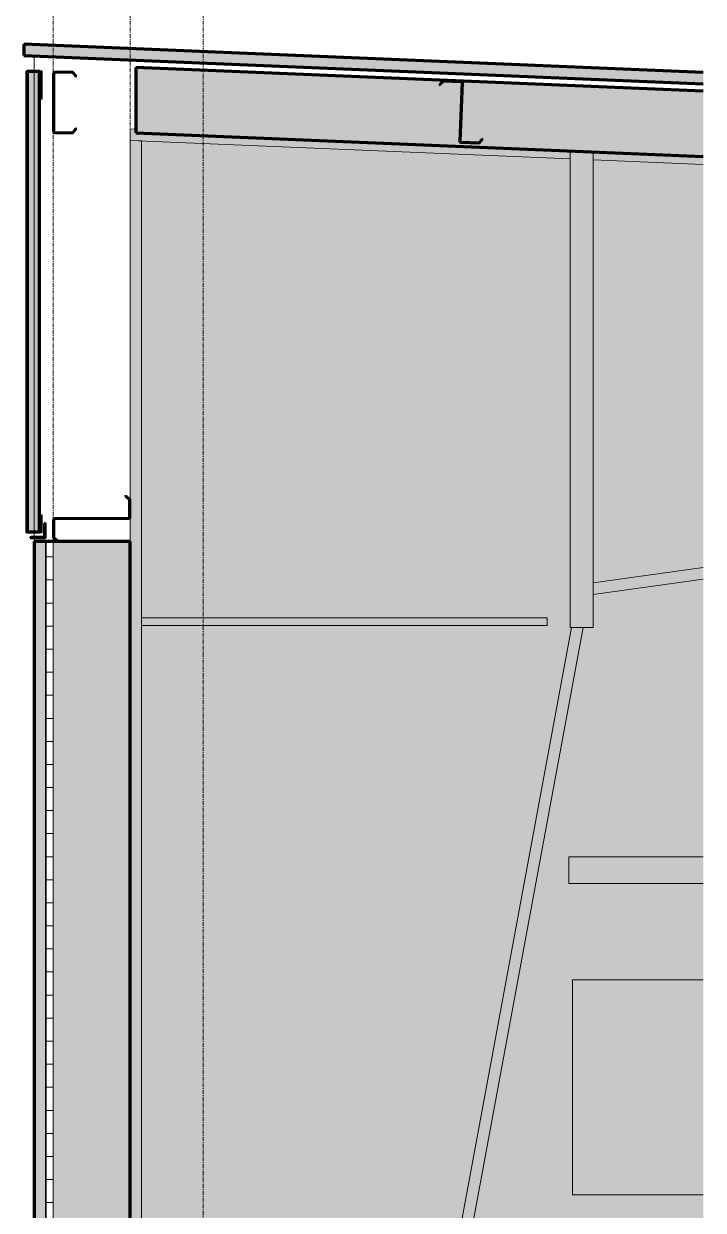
# Model space of a CAD drawing. Header units: inches. Extents: x 22713 to 23708, y -61 to 513.
# Drawn here: x 23228.3 to 23316.8, y 248 to 402.4 of the extents above; entities that cross this region are included whole.
import ezdxf

# ---------------------------------------------------------------- set-up
doc = ezdxf.new("R2010")
doc.units = ezdxf.units.IN
doc.header["$MEASUREMENT"] = 0
doc.linetypes.add('Grid Line 1_2_', pattern=[0.875, 0.5, -0.125, 0.125, -0.125])
for name, color, linetype, lineweight in [('A-CLNG', 13, 'Continuous', 18), ('A-CLNG-PATT', 13, 'Continuous', 70), ('A-GLAZ-CWMG', 51, 'Continuous', 9), ('A-ROOF', 132, 'Continuous', 18), ('A-WALL', 113, 'Continuous', 18), ('A-WALL-PATT', 111, 'Continuous', 18), ('I-WALL', 2, 'Continuous', 18), ('L-SITE-WALL', 31, 'Continuous', 18), ('M-HVAC-DUCT', 70, 'Continuous', 9), ('Q-SPCQ', 91, 'Continuous', 9), ('S-BEAM', 12, 'Continuous', 9), ('S-GRID', 1, 'Continuous', 9)]:
    doc.layers.add(name, color=color, linetype=linetype, lineweight=lineweight)
pattern_1 = [(45, (22007.282, 102), (-2.375879, 2.375879), []), (45, (22007.282, 105.6), (-2.375879, 2.375879), [])]
pattern_2 = [(161.57, (22007.402, 102.12), (-0.960383694, -0.00039918), [0, -6.83, 0.758, 0]), (18.43, (22007.162, 102.12), (-0.960383694, 0.00039918), [0, -6.83, 0.758, 0]), (108.43, (22007.402, 102.12), (0.47951018, -2.4005264), [2.276, -5.312]), (71.57, (22007.162, 102.12), (0.47951018, 2.4005264), [2.276, -5.312])]

# ---------------------------------------------------------------- blocks, each defined once
blk = doc.blocks.new('Girt_C - 8_D-1162512-Section 1 - Callout 3')
at = {"layer": 'S-BEAM'}
h = blk.add_hatch(dxfattribs=at)
h.set_pattern_fill('FP_2', color=256, style=0, pattern_type=2)
h.set_pattern_definition(pattern_1)
h.paths.add_polyline_path([(21126.86, 388.12), (21127.34, 388.7), (21127.26, 388.77), (21126.81, 388.23), (21124.49, 388.23), (21124.43, 388.26), (21124.41, 388.31), (21124.41, 395.93), (21124.43, 395.99), (21124.49, 396.01), (21126.81, 396.01), (21127.26, 395.48), (21127.34, 395.55), (21126.86, 396.12), (21124.49, 396.12), (21124.36, 396.07), (21124.3, 395.93), (21124.3, 388.31), (21124.36, 388.18), (21124.49, 388.12)], flags=0)
at = {"layer": 'S-BEAM', "lineweight": 50}
for p, q in [((21124.3, 395.93), (21124.3, 388.31)), ((21124.41, 388.31), (21124.41, 395.93)), ((21126.86, 396.12), (21124.49, 396.12)), ((21124.49, 396.01), (21126.81, 396.01)), ((21126.81, 396.01), (21127.26, 395.48)), ((21127.34, 395.55), (21126.86, 396.12)), ((21127.26, 395.48), (21127.34, 395.55)), ((21126.81, 388.23), (21124.49, 388.23)), ((21124.49, 388.12), (21126.86, 388.12)), ((21127.26, 388.77), (21126.81, 388.23)), ((21126.86, 388.12), (21127.34, 388.7)), ((21127.34, 388.7), (21127.26, 388.77))]:
    blk.add_line(p, q, dxfattribs=at)
for centre, radius, start, end in [((21124.49, 395.93), 0.188, 90, 180), ((21124.49, 395.93), 0.0782, 92.1227, 180), ((21124.49, 388.31), 0.188, 180, 270), ((21124.49, 388.31), 0.0782, 180, 266.9576)]:
    blk.add_arc(centre, radius, start, end, dxfattribs=at)
blk = doc.blocks.new('Basketball_Backstop-Performance_Sports_Systems-3103-Ceiling_Hung - 27_-0_ to 27_-11 7_8_-652462-Section 1 - Callout 3')
at = {"layer": 'Q-SPCQ'}
for points in [[(21207.12, 292.25), (21208.94, 292.25), (21208.94, 294), (21191.43, 294), (21191.43, 292.25), (21205.31, 292.25)], [(21208.94, 290.5), (21208.94, 292.25), (21191.43, 292.25), (21191.43, 290.5), (21201.68, 290.5)], [(21208.94, 180.64), (21208.94, 184.7), (21178.38, 243.37), (21177.82, 240.37), (21194.07, 209.19)]]:
    blk.add_hatch(color=256, dxfattribs=at).paths.add_polyline_path(points, flags=0)
for p, q in [((21208.94, 294), (21191.43, 294)), ((21191.43, 292.25), (21191.43, 294)), ((21191.43, 290.5), (21191.43, 292.25)), ((21191.43, 290.5), (21208.94, 290.5)), ((21208.94, 184.7), (21178.38, 243.37)), ((21177.82, 240.37), (21208.94, 180.64))]:
    blk.add_line(p, q, dxfattribs=at)
blk = doc.blocks.new('Rectangular Mullion - Profile_Polycarbonate_Upper and left-1149837-Section 1 - Callout 3')
at = {"layer": 'A-GLAZ-CWMG'}
blk.add_hatch(color=256, dxfattribs=at).paths.add_polyline_path([(21122.49, 392.59), (21122.85, 392.59), (21122.85, 396.22), (21120.72, 396.22), (21120.72, 393.38), (21120.85, 393.38), (21120.85, 393.44), (21120.78, 393.44), (21120.78, 396.15), (21122.79, 396.15), (21122.79, 392.66), (21122.56, 392.66), (21122.56, 392.84), (21122.49, 392.84)], flags=0)
at = {"layer": 'A-GLAZ-CWMG', "lineweight": 30}
for p, q in [((21122.85, 396.22), (21120.72, 396.22)), ((21120.72, 396.22), (21120.72, 393.38)), ((21120.78, 393.44), (21120.78, 396.15)), ((21120.78, 396.15), (21122.79, 396.15)), ((21122.79, 396.15), (21122.79, 392.66)), ((21122.85, 392.59), (21122.85, 396.22)), ((21120.72, 393.38), (21120.85, 393.38)), ((21120.85, 393.44), (21120.78, 393.44)), ((21120.85, 393.38), (21120.85, 393.44)), ((21122.56, 392.84), (21122.49, 392.84)), ((21122.49, 392.84), (21122.49, 392.59)), ((21122.49, 392.59), (21122.85, 392.59)), ((21122.56, 392.66), (21122.56, 392.84)), ((21122.79, 392.66), (21122.56, 392.66))]:
    blk.add_line(p, q, dxfattribs=at)
blk = doc.blocks.new('Rectangular Mullion - Profile_Polycarbonate_Lower-1149838-Section 1 - Callout 3')
at = {"layer": 'A-GLAZ-CWMG'}
blk.add_hatch(color=256, dxfattribs=at).paths.add_polyline_path([(21121.8, 336.19), (21122.85, 336.19), (21122.85, 338.43), (21122.49, 338.43), (21122.49, 338.18), (21122.56, 338.18), (21122.56, 338.37), (21122.79, 338.37), (21122.79, 336.25), (21120.78, 336.25), (21120.78, 337.58), (21120.85, 337.58), (21120.85, 337.64), (21120.72, 337.64), (21120.72, 336.19)], flags=0)
at = {"layer": 'A-GLAZ-CWMG', "lineweight": 30}
for p, q in [((21122.85, 338.43), (21122.49, 338.43)), ((21122.49, 338.43), (21122.49, 338.18)), ((21122.49, 338.18), (21122.56, 338.18)), ((21122.56, 338.18), (21122.56, 338.37)), ((21122.56, 338.37), (21122.79, 338.37)), ((21122.79, 338.37), (21122.79, 336.25)), ((21122.85, 336.19), (21122.85, 338.43)), ((21120.85, 337.64), (21120.72, 337.64)), ((21120.72, 337.64), (21120.72, 336.19)), ((21120.78, 336.25), (21120.78, 337.58)), ((21120.78, 337.58), (21120.85, 337.58)), ((21120.85, 337.58), (21120.85, 337.64)), ((21120.72, 336.19), (21122.85, 336.19)), ((21122.79, 336.25), (21120.78, 336.25))]:
    blk.add_line(p, q, dxfattribs=at)
blk = doc.blocks.new('Rectangular Mullion - Profile_Polycarbonate_right-1106855-Section 1 - Callout 3')
at = {"layer": 'A-GLAZ-CWMG'}
h = blk.add_hatch(color=256, dxfattribs=at)
h.paths.add_polyline_path([(21120.85, 336.25), (21120.85, 337.58), (21120.78, 337.58), (21120.78, 336.25)], flags=0)
h.paths.add_polyline_path([(21120.85, 337.64), (21120.85, 393.38), (21120.72, 393.38), (21120.72, 337.64), (21120.78, 337.64)], flags=0)
h.paths.add_polyline_path([(21120.78, 393.44), (21120.85, 393.44), (21120.85, 396.15), (21120.78, 396.15), (21120.78, 394.15)], flags=0)
for points in [[(21120.92, 336.25), (21120.92, 396.15), (21120.85, 396.15), (21120.85, 336.25)], [(21120.92, 336.25), (21121.8, 336.25), (21121.8, 396.15), (21120.92, 396.15), (21120.92, 336.39)]]:
    blk.add_hatch(color=256, dxfattribs=at).paths.add_polyline_path(points, flags=0)
for p, q in [((21120.85, 393.44), (21120.85, 396.16)), ((21120.72, 337.64), (21120.72, 393.38)), ((21120.85, 337.64), (21120.85, 393.38)), ((21120.85, 336.25), (21120.85, 337.58))]:
    blk.add_line(p, q, dxfattribs=at)
blk = doc.blocks.new('Girt_Z - 8_D-943826-Section 1 - Callout 3')
at = {"layer": 'S-BEAM'}
h = blk.add_hatch(dxfattribs=at)
h.set_pattern_fill('FP_2', color=256, style=0, pattern_type=2)
h.set_pattern_definition(pattern_1)
h.paths.add_polyline_path([(21179.74, 386.79), (21180.25, 387.35), (21180.17, 387.42), (21179.7, 386.91), (21177.38, 387), (21177.33, 387.03), (21177.31, 387.08), (21177.62, 394.7), (21177.57, 394.84), (21177.44, 394.9), (21175.08, 395), (21174.57, 394.44), (21174.65, 394.37), (21175.13, 394.88), (21177.44, 394.79), (21177.5, 394.76), (21177.51, 394.71), (21177.2, 387.09), (21177.25, 386.95), (21177.38, 386.89)], flags=0)
at = {"layer": 'S-BEAM', "lineweight": 50}
for p, q in [((21175.08, 395), (21174.57, 394.44)), ((21174.57, 394.44), (21174.65, 394.37)), ((21174.65, 394.37), (21175.13, 394.88)), ((21177.44, 394.9), (21175.08, 395)), ((21175.13, 394.88), (21177.44, 394.79)), ((21177.51, 394.71), (21177.2, 387.09)), ((21177.31, 387.08), (21177.62, 394.7)), ((21179.7, 386.91), (21177.38, 387)), ((21177.38, 386.89), (21179.74, 386.79)), ((21180.17, 387.42), (21179.7, 386.91)), ((21179.74, 386.79), (21180.25, 387.35)), ((21180.25, 387.35), (21180.17, 387.42))]:
    blk.add_line(p, q, dxfattribs=at)
for centre, radius, start, end in [((21177.44, 394.71), 0.187, 357.6141, 87.6141), ((21177.44, 394.71), 0.0782, 357.6141, 85.4913), ((21177.38, 387.08), 0.188, 177.6141, 267.6141), ((21177.38, 387.08), 0.0782, 177.6141, 264.5717)]:
    blk.add_arc(centre, radius, start, end, dxfattribs=at)
blk = doc.blocks.new('columns and girder2 - one-1108489-Section 1 - Callout 3')
at = {"layer": 'S-BEAM'}
h = blk.add_hatch(color=256, dxfattribs=at)
h.paths.add_polyline_path([(21194.62, 328.11), (21208.94, 330.12), (21208.94, 331.64), (21194.62, 329.63), (21194.62, 329.61)], flags=0)
h.paths.add_polyline_path([(21208.94, 384.08), (21208.94, 385.08), (21194.62, 385.67), (21194.62, 384.67)], flags=0)
h.paths.add_polyline_path([(21191.62, 384.8), (21191.62, 385.8), (21135.05, 388.16), (21135.05, 388.66), (21134.3, 388.69), (21134.3, 387.19), (21150.85, 386.5)], flags=0)
h = blk.add_hatch(color=256, dxfattribs=at)
h.paths.add_polyline_path([(21155.3, -6), (21155.3, -6), (21153.8, -6)], flags=0)
h.paths.add_polyline_path([(21135.8, -6), (21135.8, -6), (21134.3, -6)], flags=0)
h.paths.add_polyline_path([(21135.05, 1), (21135.8, 1), (21135.8, 387.12), (21134.3, 387.19), (21134.3, 146.25), (21135.05, 146.25), (21135.05, 27.66)], flags=0)
h.paths.add_polyline_path([(21153.8, 1), (21155.3, 1), (21155.3, 118.86), (21193.29, 323.84), (21191.77, 323.84), (21153.8, 119), (21153.8, 27.66)], flags=0)
h = blk.add_hatch(color=256, dxfattribs=at)
h.paths.add_polyline_path([(21153.8, -6), (21153.8, -6), (21135.8, -6)], flags=0)
h.paths.add_polyline_path([(21153.8, 1), (21153.8, 119), (21191.77, 323.84), (21191.62, 323.84), (21191.62, 384.8), (21135.8, 387.12), (21135.8, 325.09), (21188.62, 325.09), (21188.62, 324.09), (21135.8, 324.09), (21135.8, 1), (21136.81, 1)], flags=0)
h.paths.add_polyline_path([(21194.62, 329.63), (21208.94, 331.64), (21208.94, 384.08), (21194.62, 384.67), (21194.62, 348.17)], flags=0)
for points in [[(21191.62, 323.84), (21194.62, 323.84), (21194.62, 385.67), (21191.62, 385.8), (21191.62, 348.17)], [(21188.62, 324.09), (21188.62, 325.09), (21135.8, 325.09), (21135.8, 324.09), (21155.3, 324.09)]]:
    blk.add_hatch(color=256, dxfattribs=at).paths.add_polyline_path(points, flags=0)
for p, q in [((21134.3, 388.69), (21134.3, 387.19)), ((21135.05, 388.66), (21134.3, 388.69)), ((21134.3, 387.19), (21134.3, 340.5)), ((21135.8, 387.12), (21134.3, 387.19)), ((21134.3, 387.19), (21191.62, 384.8)), ((21135.8, 1), (21135.8, 387.12)), ((21191.62, 385.8), (21191.62, 323.84)), ((21194.62, 323.84), (21194.62, 385.67)), ((21194.62, 384.67), (21208.94, 384.08)), ((21134.3, 338.13), (21134.3, 335)), ((21208.94, 331.64), (21194.62, 329.63)), ((21194.62, 328.11), (21208.94, 330.12)), ((21188.62, 325.09), (21135.8, 325.09)), ((21188.62, 324.09), (21188.62, 325.09)), ((21135.8, 324.09), (21188.62, 324.09)), ((21191.77, 323.84), (21153.8, 119)), ((21155.3, 118.86), (21193.29, 323.84)), ((21191.62, 323.84), (21194.62, 323.84))]:
    blk.add_line(p, q, dxfattribs=at)
blk = doc.blocks.new('L-Angle - L2X2X3_16-1162514-Section 1 - Callout 3')
at = {"layer": 'S-BEAM', "lineweight": 50}
for p, q in [((21123.12, 337.25), (21123.12, 335.81)), ((21123.3, 335.44), (21123.3, 337.44)), ((21121.3, 335.44), (21123.3, 335.44)), ((21122.93, 335.63), (21121.49, 335.63))]:
    blk.add_line(p, q, dxfattribs=at)
for centre, start, end in [((21123.3, 337.25), 90, 180), ((21121.49, 335.44), 90, 180), ((21122.93, 335.81), 270, 0)]:
    blk.add_arc(centre, 0.188, start, end, dxfattribs=at)
blk = doc.blocks.new('Girt_Z - 10_D-V6-Section 1 - Callout 3')
at = {"layer": 'S-BEAM'}
h = blk.add_hatch(dxfattribs=at)
h.set_pattern_fill('FP_2', color=256, style=0, pattern_type=2)
h.set_pattern_definition(pattern_1)
h.paths.add_polyline_path([(21124.88, 335.02), (21124.95, 335.1), (21124.41, 335.55), (21124.41, 337.87), (21124.44, 337.92), (21124.49, 337.95), (21134.12, 337.95), (21134.25, 338), (21134.3, 338.13), (21134.3, 340.5), (21133.73, 340.98), (21133.66, 340.9), (21134.19, 340.45), (21134.19, 338.13), (21134.17, 338.08), (21134.12, 338.05), (21124.49, 338.05), (21124.36, 338), (21124.3, 337.87), (21124.3, 335.5)], flags=0)
at = {"layer": 'S-BEAM', "lineweight": 50}
for p, q in [((21133.73, 340.98), (21133.66, 340.9)), ((21133.66, 340.9), (21134.19, 340.45)), ((21134.3, 340.5), (21133.73, 340.98)), ((21134.19, 340.45), (21134.19, 338.13)), ((21134.3, 338.13), (21134.3, 340.5)), ((21124.3, 337.87), (21124.3, 335.5)), ((21124.41, 335.55), (21124.41, 337.87)), ((21134.12, 338.05), (21124.49, 338.05)), ((21124.49, 337.95), (21134.12, 337.95)), ((21124.3, 335.5), (21124.88, 335.02)), ((21124.95, 335.1), (21124.41, 335.55)), ((21124.88, 335.02), (21124.95, 335.1))]:
    blk.add_line(p, q, dxfattribs=at)
for centre, radius, start, end in [((21134.12, 338.13), 0.188, 270, 0), ((21134.12, 338.13), 0.0782, 270, 356.9576), ((21124.49, 337.87), 0.188, 90, 180), ((21124.49, 337.87), 0.0782, 90, 177.8773)]:
    blk.add_arc(centre, radius, start, end, dxfattribs=at)

msp = doc.modelspace()

# ---------------------------------------------------------------- hatches: boundary and pattern name
at = {"layer": 'A-CLNG-PATT', "lineweight": 9}
h = msp.add_hatch(dxfattribs=at)
h.set_pattern_fill('FP_7', color=256, style=0, pattern_type=2)
h.set_pattern_definition(pattern_2)
h.paths.add_polyline_path([(23316.83, 385.08), (23316.83, 393.59), (23242.95, 396.66), (23242.95, 388.16), (23258.74, 387.5)], flags=0)
at = {"layer": 'A-ROOF'}
msp.add_hatch(color=256, dxfattribs=at).paths.add_polyline_path([(23316.83, 394.54), (23316.83, 396.04), (23228.35, 399.73), (23228.35, 398.23), (23258.74, 396.96)], flags=0)
at = {"layer": 'A-WALL-PATT', "lineweight": 9, "transparency": 33554649}
msp.add_hatch(color=256, dxfattribs=at).paths.add_polyline_path([(23229.7, 336.25), (23230.39, 336.25), (23230.39, 396.15), (23228.81, 396.15), (23228.81, 336.25)], flags=0)
at = {"layer": 'A-WALL-PATT', "lineweight": 9}
h = msp.add_hatch(dxfattribs=at)
h.set_pattern_fill('FP_12', color=256, style=0, pattern_type=2)
h.set_pattern_definition([(0, (22007.282, 102), (0, 3), []), (90, (22007.282, 102), (-3, 2e-16), [])])
h.paths.add_polyline_path([(23232.2, 146.25), (23232.2, 335), (23231.2, 335), (23231.2, 146.25)], flags=0)
h = msp.add_hatch(dxfattribs=at)
h.set_pattern_fill('FP_7', color=256, style=0, pattern_type=2)
h.set_pattern_definition(pattern_2)
h.paths.add_polyline_path([(23242.2, 146.25), (23242.2, 335), (23232.2, 335), (23232.2, 146.25)], flags=0)
at = {"layer": 'I-WALL', "lineweight": 5}
h = msp.add_hatch(color=256, dxfattribs=at)
h.paths.add_polyline_path([(23285.91, 240), (23285.71, 240.37), (23285.65, 240)], flags=0)
h.paths.add_polyline_path([(23288.02, 240), (23316.83, 240), (23316.83, 250), (23299.82, 250), (23299.82, 278), (23316.83, 278), (23316.83, 290.5), (23299.32, 290.5), (23299.32, 294), (23316.83, 294), (23316.83, 330.12), (23302.52, 328.11), (23302.52, 323.84), (23301.18, 323.84), (23286.27, 243.37), (23287.79, 240.46)], flags=0)
at = {"layer": 'L-SITE-WALL'}
msp.add_hatch(color=256, dxfattribs=at).paths.add_polyline_path([(23229.7, 146.25), (23231.2, 146.25), (23231.2, 335), (23229.7, 335), (23229.7, 155.86)], flags=0)
at = {"layer": 'M-HVAC-DUCT', "lineweight": 5}
for points in [[(23316.83, 264), (23316.83, 278), (23299.82, 278), (23299.82, 264), (23301.96, 264)], [(23316.83, 250), (23316.83, 264), (23299.82, 264), (23299.82, 250), (23302.31, 250)]]:
    msp.add_hatch(color=256, dxfattribs=at).paths.add_polyline_path(points, flags=0)

# ---------------------------------------------------------------- linework, layer by layer
at = {"layer": 'A-CLNG', "lineweight": 70}
for p, q in [((23316.83, 393.59), (23242.95, 396.66)), ((23242.95, 396.66), (23242.95, 388.16)), ((23242.95, 388.16), (23316.83, 385.08))]:
    msp.add_line(p, q, dxfattribs=at)
at = {"layer": 'A-ROOF', "lineweight": 70}
for p, q in [((23316.83, 396.04), (23228.35, 399.73)), ((23228.35, 399.73), (23228.35, 398.23)), ((23228.35, 398.23), (23316.83, 394.54))]:
    msp.add_line(p, q, dxfattribs=at)
at = {"layer": 'A-WALL', "lineweight": 70}
for p, q in [((23228.81, 396.15), (23228.81, 336.25)), ((23230.39, 396.15), (23228.81, 396.15)), ((23230.39, 336.25), (23230.39, 396.15)), ((23228.81, 336.25), (23230.39, 336.25))]:
    msp.add_line(p, q, dxfattribs=at)
at = {"layer": 'A-WALL'}
for p, q in [((23231.2, 335), (23231.2, 0)), ((23232.2, 335), (23232.2, 0))]:
    msp.add_line(p, q, dxfattribs=at)
at = {"layer": 'L-SITE-WALL'}
for p, q in [((23229.7, 398.17), (23229.7, 396.22)), ((23229.7, 396.15), (23229.7, 336.25)), ((23229.7, 336.19), (23229.7, 335.63)), ((23229.7, 335.44), (23229.7, 335))]:
    msp.add_line(p, q, dxfattribs=at)
at = {"layer": 'L-SITE-WALL', "lineweight": 70}
for p, q in [((23229.7, 335), (23229.7, 0)), ((23242.2, 335), (23229.7, 335)), ((23242.2, 146.25), (23242.2, 335))]:
    msp.add_line(p, q, dxfattribs=at)
at = {"layer": 'M-HVAC-DUCT'}
for p, q in [((23316.83, 278), (23299.82, 278)), ((23299.82, 250), (23299.82, 278)), ((23299.82, 250), (23316.83, 250))]:
    msp.add_line(p, q, dxfattribs=at)
at = {"layer": 'S-GRID', "linetype": 'Grid Line 1_2_'}
for p, q in [((23232.2, -60.62), (23232.2, 500.56)), ((23242.2, -60.62), (23242.2, 500.56)), ((23251.7, -60.62), (23251.7, 500.56))]:
    msp.add_line(p, q, dxfattribs=at)

# ---------------------------------------------------------------- block references
at = {"layer": 'A-GLAZ-CWMG'}
for name in ['Rectangular Mullion - Profile_Polycarbonate_Upper and left-1149837-Section 1 - Callout 3', 'Rectangular Mullion - Profile_Polycarbonate_right-1106855-Section 1 - Callout 3', 'Rectangular Mullion - Profile_Polycarbonate_Lower-1149838-Section 1 - Callout 3']:
    msp.add_blockref(name, (2107.89, 0), dxfattribs=at)
at = {"layer": 'Q-SPCQ'}
msp.add_blockref('Basketball_Backstop-Performance_Sports_Systems-3103-Ceiling_Hung - 27_-0_ to 27_-11 7_8_-652462-Section 1 - Callout 3', (2107.89, 0), dxfattribs=at)
at = {"layer": 'S-BEAM'}
for name in ['Girt_C - 8_D-1162512-Section 1 - Callout 3', 'Girt_Z - 8_D-943826-Section 1 - Callout 3', 'columns and girder2 - one-1108489-Section 1 - Callout 3', 'Girt_Z - 10_D-V6-Section 1 - Callout 3', 'L-Angle - L2X2X3_16-1162514-Section 1 - Callout 3']:
    msp.add_blockref(name, (2107.89, 0), dxfattribs=at)

doc.saveas('drawing.dxf')
